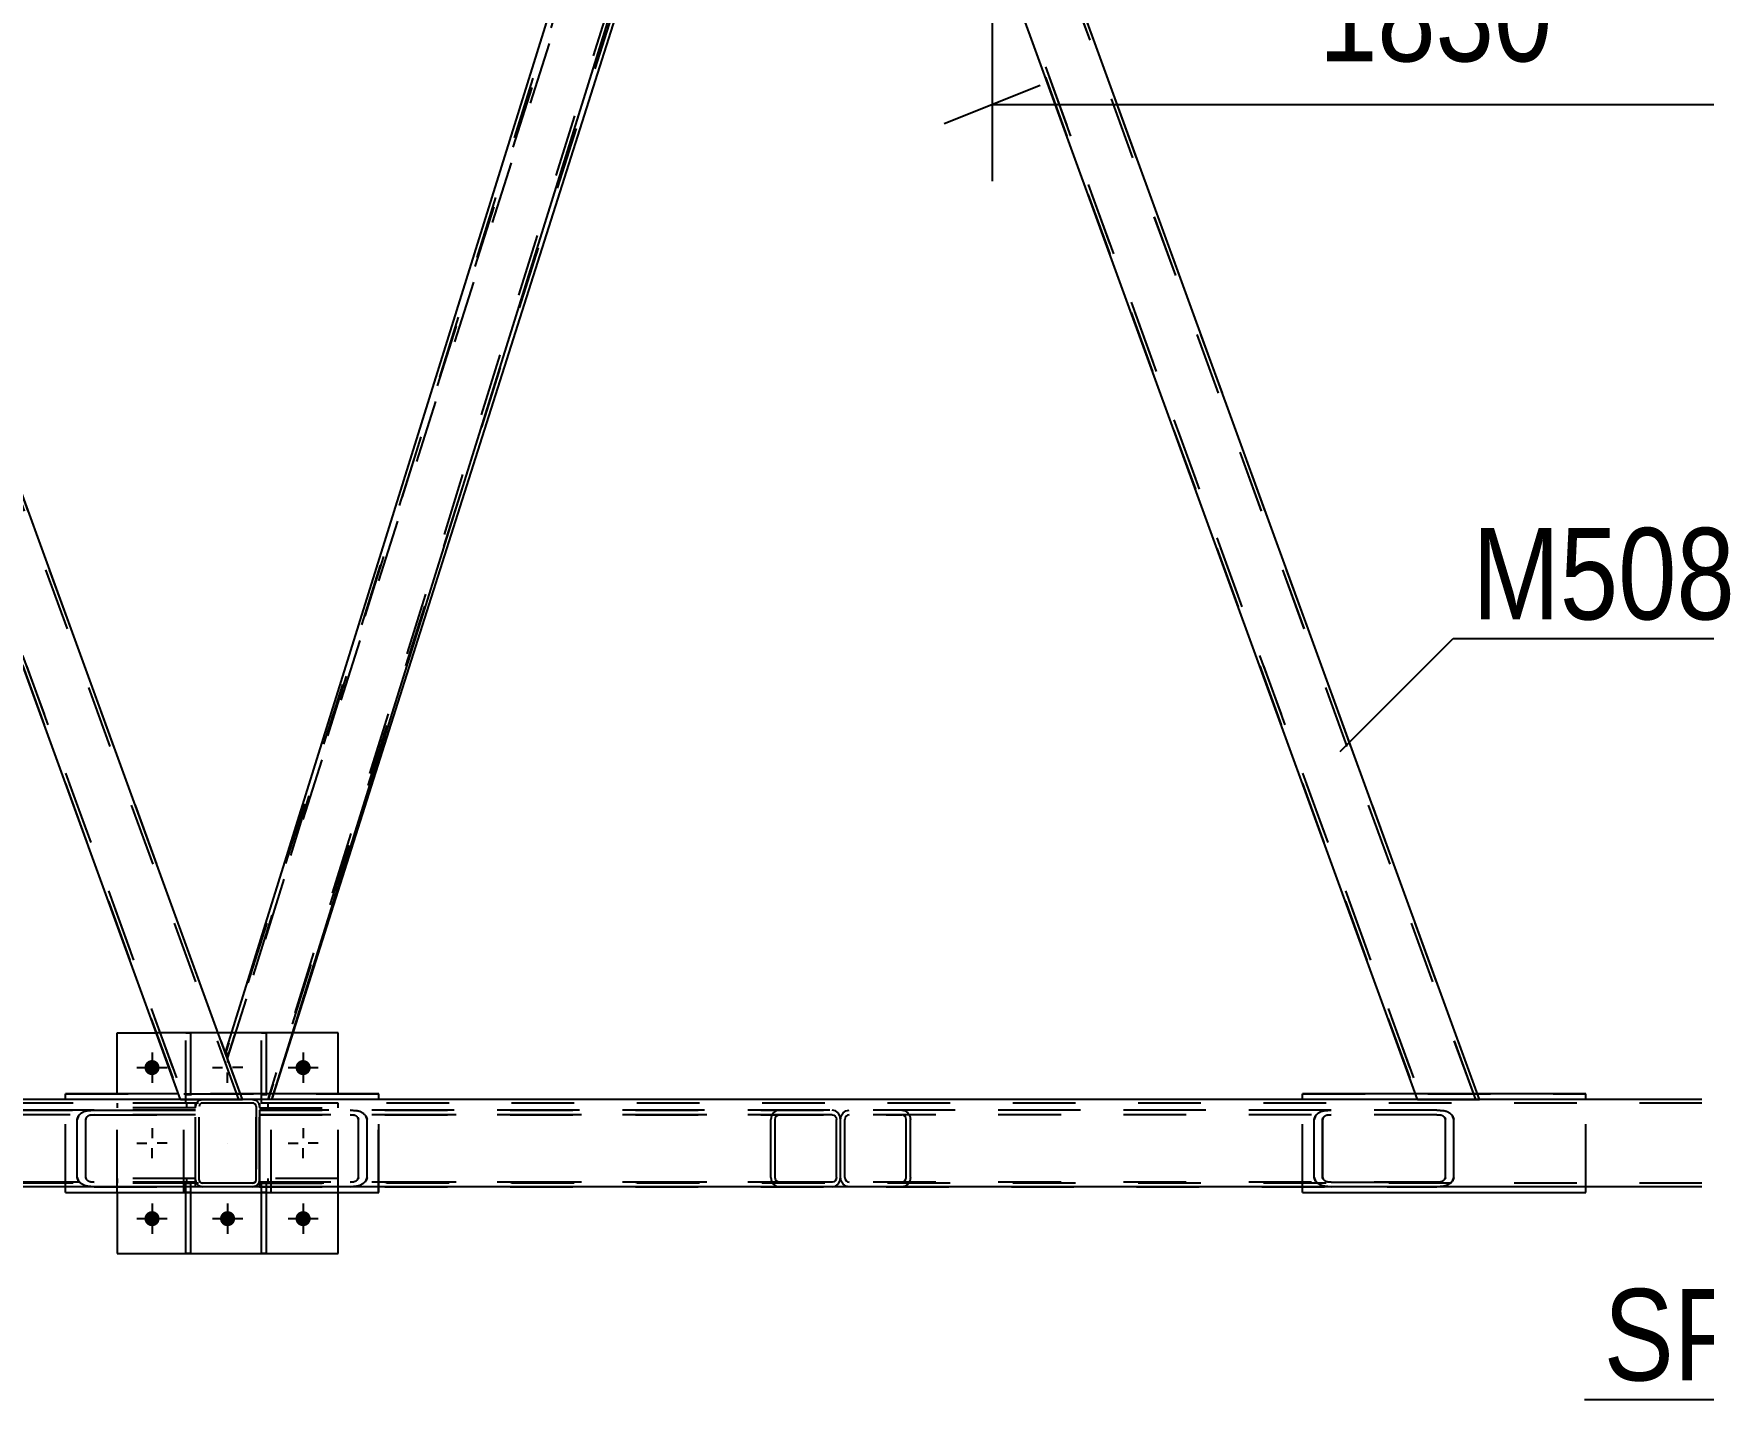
# Model space of a CAD drawing. Header units: millimetres. Extents: x -808 to 381, y -747 to 94.
# Drawn here: x 273.5 to 325.8, y -65 to -22.3 of the extents above; entities that cross this region are included whole.
import ezdxf

# ---------------------------------------------------------------- set-up
doc = ezdxf.new("R2010")
doc.units = ezdxf.units.MM
doc.linetypes.add('DXK_LINE_DOT2', pattern=[3.9198, 1.9599, -1.9599])
doc.linetypes.add('DXK_LINE_DOT3', pattern=[5.9187, 2.979, -0.9799, 0.9799, -0.9799])
doc.styles.add('Arial Narrow', font='ARIALN.TTF', dxfattribs={"height": 0.2})

# ---------------------------------------------------------------- blocks, each defined once
blk = doc.blocks.new('Part-232923327-56361 - 56149')
at = {"color": 7, "linetype": 'DXK_LINE_DOT2'}
for p, q in [((299.084, -1.526), (297.149, -1.526)), ((297.149, -1.526), (316.837, -55.617)), ((297.265, -1.526), (316.953, -55.617)), ((318.656, -55.617), (298.968, -1.526)), ((318.772, -55.617), (299.084, -1.526)), ((316.837, -55.617), (318.772, -55.617))]:
    blk.add_line(p, q, dxfattribs=at)
blk = doc.blocks.new('Part-232923327-56363 - 56149')
at = {"color": 7, "linetype": 'DXK_LINE_DOT2'}
for p, q in [((296.234, -1.526), (279.544, -54.16)), ((279.605, -54.328), (296.349, -1.526)), ((296.234, -1.526), (297.149, -1.526)), ((297.149, -1.526), (297.68, -2.983)), ((297.618, -2.815), (280.875, -55.617)), ((280.074, -55.617), (279.544, -54.16)), ((280.989, -55.617), (280.074, -55.617)), ((281.047, -55.435), (280.989, -55.617))]:
    blk.add_line(p, q, dxfattribs=at)
at = {"color": 2, "linetype": 'Continuous'}
blk.add_line((297.68, -2.983), (281.047, -55.435), dxfattribs=at)
blk = doc.blocks.new('Part-232923327-56364 - 56149')
at = {"color": 7, "linetype": 'DXK_LINE_DOT2'}
for p, q in [((260.387, -1.526), (258.452, -1.526)), ((258.452, -1.526), (278.139, -55.617)), ((258.568, -1.526), (278.255, -55.617)), ((279.958, -55.617), (260.271, -1.526)), ((280.074, -55.617), (260.387, -1.526)), ((278.139, -55.617), (280.074, -55.617))]:
    blk.add_line(p, q, dxfattribs=at)
blk = doc.blocks.new('Part-232923327-56366 - 56149')
at = {"color": 7, "linetype": 'DXK_LINE_DOT2'}
for p, q in [((298.966, -1.2), (297.031, -1.2)), ((297.521, -2.548), (297.031, -1.2)), ((297.147, -1.2), (316.953, -55.616)), ((318.655, -55.616), (298.849, -1.2)), ((316.837, -55.616), (318.772, -55.616))]:
    blk.add_line(p, q, dxfattribs=at)
at = {"color": 2, "linetype": 'Continuous'}
for p, q in [((318.772, -55.616), (298.966, -1.2)), ((316.837, -55.616), (297.521, -2.548))]:
    blk.add_line(p, q, dxfattribs=at)
blk = doc.blocks.new('Part-232923327-56368 - 56149')
at = {"color": 2, "linetype": 'Continuous'}
for p, q in [((296.037, -1.2), (279.536, -54.139)), ((297.031, -1.2), (297.398, -2.21)), ((297.521, -2.548), (280.98, -55.616)), ((297.521, -2.548), (297.398, -2.21)), ((280.074, -55.616), (279.536, -54.139))]:
    blk.add_line(p, q, dxfattribs=at)
at = {"color": 7, "linetype": 'DXK_LINE_DOT2'}
for p, q in [((296.152, -1.2), (279.598, -54.308)), ((297.031, -1.2), (296.037, -1.2)), ((297.46, -2.379), (280.866, -55.616)), ((297.521, -2.548), (297.445, -2.34)), ((280.98, -55.616), (280.074, -55.616))]:
    blk.add_line(p, q, dxfattribs=at)
blk = doc.blocks.new('Part-232923327-56383 - 56149')
at = {"color": 7, "linetype": 'DXK_LINE_DOT2'}
for p, q in [((317.44, -55.944), (280.608, -55.944)), ((280.608, -55.944), (280.608, -56.132)), ((314.131, -55.944), (280.608, -55.944)), ((317.44, -56.089), (280.608, -56.089)), ((280.608, -56.089), (300.705, -56.089)), ((280.608, -56.132), (280.608, -58.344)), ((283.644, -55.966), (283.442, -55.944)), ((283.442, -56.089), (283.543, -56.1)), ((283.686, -56.179), (283.706, -56.235)), ((283.706, -58.053), (283.706, -56.235)), ((283.971, -56.235), (283.931, -56.123)), ((283.971, -58.053), (283.971, -56.235)), ((313.602, -56.235), (313.642, -56.123)), ((313.602, -58.053), (313.602, -56.235)), ((313.887, -56.179), (313.867, -56.235)), ((313.867, -58.053), (313.867, -56.235)), ((313.929, -55.966), (314.131, -55.944)), ((314.131, -56.089), (314.03, -56.1)), ((317.44, -55.944), (314.131, -55.944)), ((317.44, -55.944), (317.642, -55.966)), ((317.541, -56.1), (317.44, -56.089)), ((317.704, -56.235), (317.684, -56.179)), ((317.704, -58.053), (317.704, -56.235)), ((317.929, -56.123), (317.969, -56.235)), ((317.969, -58.053), (317.969, -56.235)), ((317.44, -58.198), (280.608, -58.198)), ((280.608, -58.344), (317.44, -58.344)), ((283.543, -58.187), (283.442, -58.198)), ((283.442, -58.344), (283.644, -58.322)), ((283.706, -58.053), (283.686, -58.108)), ((283.931, -58.164), (283.971, -58.053)), ((313.642, -58.164), (313.602, -58.053)), ((313.867, -58.053), (313.887, -58.108)), ((314.131, -58.344), (313.929, -58.322)), ((314.03, -58.187), (314.131, -58.198)), ((314.131, -58.198), (317.44, -58.198)), ((317.44, -58.198), (317.541, -58.187)), ((317.642, -58.322), (317.44, -58.344)), ((317.684, -58.108), (317.704, -58.053)), ((317.969, -58.053), (317.929, -58.164))]:
    blk.add_line(p, q, dxfattribs=at)
for centre, radius, start, end in [((283.502, -56.344), 0.248, 41.9363, 80.4819), ((283.562, -56.454), 0.495, 41.9363, 80.4819), ((314.011, -56.454), 0.495, 99.5182, 138.0637), ((314.071, -56.344), 0.248, 99.5182, 138.0637), ((317.5, -56.344), 0.248, 41.9363, 80.4819), ((317.56, -56.454), 0.495, 41.9363, 80.4819), ((283.502, -57.943), 0.248, 279.5182, 318.0637), ((283.562, -57.833), 0.495, 279.5182, 318.0637), ((314.011, -57.833), 0.495, 221.9363, 260.4819), ((314.071, -57.943), 0.248, 221.9363, 260.4819), ((317.5, -57.943), 0.248, 279.5182, 318.0637), ((317.56, -57.833), 0.495, 279.5182, 318.0637)]:
    blk.add_arc(centre, radius, start, end, dxfattribs=at)
blk = doc.blocks.new('Part-232923327-56384 - 56149')
at = {"color": 7, "linetype": 'DXK_LINE_DOT2'}
for p, q in [((298.786, -56.235), (298.806, -56.123)), ((298.786, -58.053), (298.786, -56.235)), ((298.806, -56.123), (298.864, -56.029)), ((298.864, -56.029), (298.95, -55.966)), ((298.929, -56.179), (298.919, -56.235)), ((298.919, -58.053), (298.919, -56.235)), ((298.957, -56.132), (298.929, -56.179)), ((298.95, -55.966), (299.051, -55.944)), ((299, -56.1), (298.957, -56.132)), ((299.051, -56.089), (299, -56.1)), ((317.439, -55.944), (299.051, -55.944)), ((317.439, -56.089), (299.051, -56.089)), ((300.705, -55.944), (300.806, -55.966)), ((300.756, -56.1), (300.705, -56.089)), ((300.799, -56.132), (300.756, -56.1)), ((300.827, -56.179), (300.799, -56.132)), ((300.806, -55.966), (300.892, -56.029)), ((300.837, -56.235), (300.827, -56.179)), ((300.837, -58.053), (300.837, -56.235)), ((300.892, -56.029), (300.95, -56.123)), ((300.95, -56.123), (300.97, -56.235)), ((300.97, -58.053), (300.97, -56.235)), ((313.642, -56.123), (313.601, -56.235)), ((313.601, -58.053), (313.601, -56.235)), ((313.866, -56.235), (313.886, -56.179)), ((313.866, -58.053), (313.866, -56.235)), ((314.131, -55.944), (313.928, -55.966)), ((314.029, -56.1), (314.131, -56.089)), ((317.642, -55.966), (317.439, -55.944)), ((317.439, -56.089), (317.541, -56.1)), ((317.684, -56.179), (317.704, -56.235)), ((317.704, -58.053), (317.704, -56.235)), ((317.969, -56.235), (317.928, -56.123)), ((317.969, -58.053), (317.969, -56.235)), ((298.806, -58.164), (298.786, -58.053)), ((298.864, -58.258), (298.806, -58.164)), ((298.95, -58.322), (298.864, -58.258)), ((298.919, -58.053), (298.929, -58.108)), ((298.929, -58.108), (298.957, -58.156)), ((299.051, -58.344), (298.95, -58.322)), ((298.957, -58.156), (299, -58.187)), ((299, -58.187), (299.051, -58.198)), ((317.439, -58.198), (299.051, -58.198)), ((314.131, -58.344), (299.051, -58.344)), ((300.705, -58.198), (300.756, -58.187)), ((300.806, -58.322), (300.705, -58.344)), ((317.439, -58.344), (300.705, -58.344)), ((300.756, -58.187), (300.799, -58.156)), ((300.799, -58.156), (300.827, -58.108)), ((300.892, -58.258), (300.806, -58.322)), ((300.827, -58.108), (300.837, -58.053)), ((300.95, -58.164), (300.892, -58.258)), ((300.97, -58.053), (300.95, -58.164)), ((313.601, -58.053), (313.642, -58.164)), ((313.886, -58.108), (313.866, -58.053)), ((313.928, -58.322), (314.131, -58.344)), ((314.131, -58.198), (314.029, -58.187)), ((317.541, -58.187), (317.439, -58.198)), ((317.439, -58.344), (317.642, -58.322)), ((317.704, -58.053), (317.684, -58.108)), ((317.928, -58.164), (317.969, -58.053))]:
    blk.add_line(p, q, dxfattribs=at)
for centre, radius, start, end in [((314.01, -56.454), 0.495, 99.5182, 138.0637), ((314.07, -56.344), 0.248, 99.5182, 138.0637), ((317.5, -56.344), 0.248, 41.9363, 80.4819), ((317.56, -56.454), 0.495, 41.9363, 80.4819), ((314.01, -57.833), 0.495, 221.9363, 260.4819), ((314.07, -57.943), 0.248, 221.9363, 260.4819), ((317.5, -57.943), 0.248, 279.5182, 318.0637), ((317.56, -57.833), 0.495, 279.5182, 318.0637)]:
    blk.add_arc(centre, radius, start, end, dxfattribs=at)
blk = doc.blocks.new('Part-232923327-56385 - 56149')
at = {"color": 7, "linetype": 'DXK_LINE_DOT2'}
for p, q in [((240.947, -56.123), (240.906, -56.235)), ((240.906, -58.053), (240.906, -56.235)), ((241.171, -56.235), (241.191, -56.179)), ((241.171, -58.053), (241.171, -56.235)), ((241.436, -55.944), (241.233, -55.966)), ((241.335, -56.1), (241.436, -56.089)), ((241.436, -55.944), (244.744, -55.944)), ((241.436, -55.944), (278.608, -55.944)), ((241.436, -56.089), (244.744, -56.089)), ((278.608, -56.089), (241.436, -56.089)), ((244.947, -55.966), (244.744, -55.944)), ((244.744, -56.089), (244.846, -56.1)), ((244.989, -56.179), (245.009, -56.235)), ((245.009, -58.053), (245.009, -56.235)), ((245.274, -56.235), (245.233, -56.123)), ((245.274, -58.053), (245.274, -56.235)), ((274.904, -56.235), (274.945, -56.123)), ((274.904, -58.053), (274.904, -56.235)), ((275.189, -56.179), (275.169, -56.235)), ((275.169, -58.053), (275.169, -56.235)), ((275.231, -55.966), (275.434, -55.944)), ((275.434, -56.089), (275.333, -56.1)), ((275.434, -55.944), (278.608, -55.944)), ((278.608, -58.344), (278.608, -55.944)), ((240.906, -58.053), (240.947, -58.164)), ((241.191, -58.108), (241.171, -58.053)), ((241.233, -58.322), (241.436, -58.344)), ((241.436, -58.198), (241.335, -58.187)), ((278.608, -58.198), (241.436, -58.198)), ((274.986, -58.198), (241.436, -58.198)), ((278.608, -58.344), (241.436, -58.344)), ((244.846, -58.187), (244.744, -58.198)), ((244.744, -58.344), (244.947, -58.322)), ((245.009, -58.053), (244.989, -58.108)), ((245.233, -58.164), (245.274, -58.053)), ((274.945, -58.164), (274.904, -58.053)), ((278.608, -58.198), (274.986, -58.198)), ((275.169, -58.053), (275.189, -58.108)), ((275.434, -58.344), (275.231, -58.322)), ((275.333, -58.187), (275.434, -58.198))]:
    blk.add_line(p, q, dxfattribs=at)
for centre, radius, start, end in [((241.315, -56.454), 0.495, 99.5182, 138.0637), ((241.375, -56.344), 0.248, 99.5182, 138.0637), ((244.805, -56.344), 0.248, 41.9363, 80.4819), ((244.865, -56.454), 0.495, 41.9363, 80.4819), ((275.313, -56.454), 0.495, 99.5182, 138.0637), ((275.373, -56.344), 0.248, 99.5182, 138.0637), ((241.315, -57.833), 0.495, 221.9363, 260.4819), ((241.375, -57.943), 0.248, 221.9363, 260.4819), ((244.805, -57.943), 0.248, 279.5182, 318.0637), ((244.865, -57.833), 0.495, 279.5182, 318.0637), ((275.313, -57.833), 0.495, 221.9363, 260.4819), ((275.373, -57.943), 0.248, 221.9363, 260.4819)]:
    blk.add_arc(centre, radius, start, end, dxfattribs=at)
blk = doc.blocks.new('Part-232923327-56386 - 56149')
at = {"color": 7, "linetype": 'DXK_LINE_DOT2'}
for p, q in [((260.089, -56.235), (260.109, -56.123)), ((260.089, -58.053), (260.089, -56.235)), ((260.109, -56.123), (260.166, -56.029)), ((260.166, -56.029), (260.252, -55.966)), ((260.231, -56.179), (260.221, -56.235)), ((260.221, -58.053), (260.221, -56.235)), ((260.26, -56.132), (260.231, -56.179)), ((260.252, -55.966), (260.354, -55.944)), ((260.303, -56.1), (260.26, -56.132)), ((260.354, -56.089), (260.303, -56.1)), ((275.433, -55.944), (260.354, -55.944)), ((278.608, -56.089), (260.354, -56.089)), ((278.608, -55.944), (262.008, -55.944)), ((262.008, -55.944), (262.109, -55.966)), ((262.058, -56.1), (262.008, -56.089)), ((262.101, -56.132), (262.058, -56.1)), ((262.13, -56.179), (262.101, -56.132)), ((262.109, -55.966), (262.195, -56.029)), ((262.14, -56.235), (262.13, -56.179)), ((262.14, -58.053), (262.14, -56.235)), ((262.195, -56.029), (262.252, -56.123)), ((262.252, -56.123), (262.272, -56.235)), ((262.272, -58.053), (262.272, -56.235)), ((274.944, -56.123), (274.904, -56.235)), ((274.904, -58.053), (274.904, -56.235)), ((275.169, -56.235), (275.189, -56.179)), ((275.169, -58.053), (275.169, -56.235)), ((275.433, -55.944), (275.231, -55.966)), ((275.332, -56.1), (275.433, -56.089)), ((275.433, -56.089), (278.608, -56.089)), ((278.608, -58.344), (278.608, -55.944)), ((260.109, -58.164), (260.089, -58.053)), ((260.166, -58.258), (260.109, -58.164)), ((260.252, -58.322), (260.166, -58.258)), ((260.221, -58.053), (260.231, -58.108)), ((260.231, -58.108), (260.26, -58.156)), ((260.354, -58.344), (260.252, -58.322)), ((260.26, -58.156), (260.303, -58.187)), ((260.303, -58.187), (260.354, -58.198)), ((278.608, -58.198), (260.354, -58.198)), ((278.608, -58.344), (260.354, -58.344)), ((262.008, -58.198), (262.058, -58.187)), ((262.109, -58.322), (262.008, -58.344)), ((262.058, -58.187), (262.101, -58.156)), ((262.101, -58.156), (262.13, -58.108)), ((262.195, -58.258), (262.109, -58.322)), ((262.13, -58.108), (262.14, -58.053)), ((262.252, -58.164), (262.195, -58.258)), ((262.272, -58.053), (262.252, -58.164)), ((274.904, -58.053), (274.944, -58.164)), ((275.189, -58.108), (275.169, -58.053)), ((275.231, -58.322), (275.433, -58.344)), ((275.433, -58.198), (275.332, -58.187)), ((275.433, -58.344), (278.608, -58.344))]:
    blk.add_line(p, q, dxfattribs=at)
for centre, radius, start, end in [((275.313, -56.454), 0.495, 99.5182, 138.0637), ((275.373, -56.344), 0.248, 99.5182, 138.0637), ((275.313, -57.833), 0.495, 221.9363, 260.4819), ((275.373, -57.943), 0.248, 221.9363, 260.4819)]:
    blk.add_arc(centre, radius, start, end, dxfattribs=at)
blk = doc.blocks.new('Part-232923327-56397 - 56149')
at = {"color": 7, "linetype": 'DXK_LINE_DOT2'}
for p, q in [((278.625, -55.75), (278.608, -55.833)), ((278.608, -55.833), (278.625, -55.75)), ((278.608, -58.124), (278.608, -55.833)), ((278.608, -55.833), (278.608, -55.833)), ((278.608, -58.124), (278.608, -55.833)), ((278.726, -55.791), (278.717, -55.833)), ((278.726, -55.791), (278.717, -55.833)), ((278.717, -58.124), (278.717, -55.833)), ((278.717, -55.833), (278.717, -55.833)), ((278.717, -58.124), (278.717, -55.833)), ((278.749, -55.756), (278.726, -55.791)), ((278.826, -55.615), (278.743, -55.632)), ((278.743, -55.632), (278.826, -55.615)), ((278.785, -55.732), (278.749, -55.756)), ((278.826, -55.724), (278.785, -55.732)), ((280.39, -55.615), (278.826, -55.615)), ((280.39, -55.724), (278.826, -55.724)), ((280.473, -55.632), (280.39, -55.615)), ((280.39, -55.615), (280.473, -55.632)), ((280.432, -55.732), (280.39, -55.724)), ((280.467, -55.756), (280.432, -55.732)), ((280.491, -55.791), (280.467, -55.756)), ((280.499, -55.833), (280.491, -55.791)), ((280.499, -55.833), (280.491, -55.791)), ((280.499, -58.124), (280.499, -55.833)), ((280.499, -55.833), (280.499, -55.833)), ((280.499, -55.833), (280.499, -58.124)), ((280.608, -55.833), (280.592, -55.75)), ((280.592, -55.75), (280.608, -55.833)), ((280.608, -58.124), (280.608, -55.833)), ((280.608, -55.833), (280.608, -55.833)), ((280.608, -58.124), (280.608, -55.833)), ((278.608, -58.124), (278.608, -58.124)), ((278.608, -58.124), (278.625, -58.208)), ((278.625, -58.208), (278.608, -58.124)), ((278.717, -58.124), (278.717, -58.124)), ((278.717, -58.124), (278.726, -58.166)), ((278.726, -58.166), (278.717, -58.124)), ((278.726, -58.166), (278.749, -58.201)), ((278.743, -58.326), (278.826, -58.342)), ((278.826, -58.342), (278.743, -58.326)), ((278.785, -58.225), (278.749, -58.201)), ((278.826, -58.233), (278.785, -58.225)), ((280.39, -58.233), (278.826, -58.233)), ((280.39, -58.342), (278.826, -58.342)), ((280.432, -58.225), (280.39, -58.233)), ((280.39, -58.342), (280.473, -58.326)), ((280.473, -58.326), (280.39, -58.342)), ((280.467, -58.201), (280.432, -58.225)), ((280.491, -58.166), (280.467, -58.201)), ((280.491, -58.166), (280.499, -58.124)), ((280.491, -58.166), (280.499, -58.124)), ((280.499, -58.124), (280.499, -58.124)), ((280.592, -58.208), (280.608, -58.124)), ((280.608, -58.124), (280.592, -58.208)), ((280.608, -58.124), (280.608, -58.124))]:
    blk.add_line(p, q, dxfattribs=at)
for centre, start, end in [((278.826, -55.833), 112.5, 157.5), ((278.826, -55.833), 112.5, 157.5), ((280.39, -55.833), 22.5, 67.5), ((280.39, -55.833), 22.5, 67.5), ((278.826, -58.124), 202.5, 247.5), ((278.826, -58.124), 202.5, 247.5), ((280.39, -58.124), 292.5, 337.5), ((280.39, -58.124), 292.5, 337.5)]:
    blk.add_arc(centre, 0.218, start, end, dxfattribs=at)
blk = doc.blocks.new('Part-232923327-56412 - 56149')
at = {"color": 7, "linetype": 'DXK_LINE_DOT2'}
for p, q in [((260.268, -1.2), (258.333, -1.2)), ((258.824, -2.548), (258.333, -1.2)), ((258.449, -1.2), (278.255, -55.616)), ((279.958, -55.616), (260.152, -1.2)), ((280.074, -55.616), (279.381, -53.713)), ((278.139, -55.616), (280.074, -55.616))]:
    blk.add_line(p, q, dxfattribs=at)
at = {"color": 2, "linetype": 'Continuous'}
for p, q in [((279.536, -54.139), (260.268, -1.2)), ((278.139, -55.616), (258.824, -2.548))]:
    blk.add_line(p, q, dxfattribs=at)
blk = doc.blocks.new('Part-232923327-56449 - 56149')
at = {"color": 7, "linetype": 'DXK_LINE_DOT2'}
for p, q in [((280.608, -58.344), (280.608, -55.944)), ((280.608, -55.944), (298.522, -55.944)), ((298.522, -56.089), (280.608, -56.089)), ((283.441, -55.944), (283.644, -55.966)), ((283.543, -56.1), (283.441, -56.089)), ((283.706, -56.235), (283.686, -56.179)), ((283.706, -58.053), (283.706, -56.235)), ((283.93, -56.123), (283.971, -56.235)), ((283.971, -58.053), (283.971, -56.235)), ((296.623, -56.123), (296.603, -56.235)), ((296.603, -58.053), (296.603, -56.235)), ((296.68, -56.029), (296.623, -56.123)), ((296.766, -55.966), (296.68, -56.029)), ((296.735, -56.235), (296.745, -56.179)), ((296.735, -58.053), (296.735, -56.235)), ((296.745, -56.179), (296.774, -56.132)), ((296.867, -55.944), (296.766, -55.966)), ((296.774, -56.132), (296.817, -56.1)), ((296.817, -56.1), (296.867, -56.089)), ((298.623, -55.966), (298.522, -55.944)), ((298.522, -56.089), (298.572, -56.1)), ((298.572, -56.1), (298.615, -56.132)), ((298.615, -56.132), (298.644, -56.179)), ((298.709, -56.029), (298.623, -55.966)), ((298.644, -56.179), (298.654, -56.235)), ((298.654, -58.053), (298.654, -56.235)), ((298.766, -56.123), (298.709, -56.029)), ((298.786, -56.235), (298.766, -56.123)), ((298.786, -58.053), (298.786, -56.235)), ((298.522, -58.198), (280.608, -58.198)), ((280.608, -58.198), (296.867, -58.198)), ((298.522, -58.344), (280.608, -58.344)), ((283.441, -58.198), (283.543, -58.187)), ((283.644, -58.322), (283.441, -58.344)), ((283.686, -58.108), (283.706, -58.053)), ((283.971, -58.053), (283.93, -58.164)), ((296.603, -58.053), (296.623, -58.164)), ((296.623, -58.164), (296.68, -58.258)), ((296.68, -58.258), (296.766, -58.322)), ((296.745, -58.108), (296.735, -58.053)), ((296.774, -58.156), (296.745, -58.108)), ((296.766, -58.322), (296.867, -58.344)), ((296.817, -58.187), (296.774, -58.156)), ((296.867, -58.198), (296.817, -58.187)), ((298.572, -58.187), (298.522, -58.198)), ((298.522, -58.344), (298.623, -58.322)), ((298.615, -58.156), (298.572, -58.187)), ((298.644, -58.108), (298.615, -58.156)), ((298.623, -58.322), (298.709, -58.258)), ((298.654, -58.053), (298.644, -58.108)), ((298.709, -58.258), (298.766, -58.164)), ((298.766, -58.164), (298.786, -58.053))]:
    blk.add_line(p, q, dxfattribs=at)
for centre, radius, start, end in [((283.502, -56.344), 0.248, 41.9363, 80.4819), ((283.562, -56.454), 0.495, 41.9363, 80.4819), ((283.502, -57.943), 0.248, 279.5182, 318.0637), ((283.562, -57.833), 0.495, 279.5182, 318.0637)]:
    blk.add_arc(centre, radius, start, end, dxfattribs=at)
blk = doc.blocks.new('Part-232923327-56470 - 56149')
at = {"color": 7, "linetype": 'DXK_LINE_DOT2'}
for p, q in [((313.238, -58.526), (313.238, -55.435)), ((313.238, -55.435), (322.097, -55.435)), ((322.097, -58.526), (322.097, -55.435)), ((313.238, -58.526), (322.097, -58.526))]:
    blk.add_line(p, q, dxfattribs=at)
blk = doc.blocks.new('Part-232923327-56471 - 56149')
at = {"color": 7, "linetype": 'DXK_LINE_DOT2'}
for p, q in [((274.541, -58.526), (274.541, -55.435)), ((274.541, -55.435), (284.334, -55.435)), ((284.334, -58.526), (284.334, -55.435)), ((274.541, -58.526), (284.334, -58.526))]:
    blk.add_line(p, q, dxfattribs=at)
blk = doc.blocks.new('Part-232923327-56484 - 56149')
at = {"color": 2, "linetype": 'Continuous'}
for p, q in [((274.54, -55.616), (274.54, -55.435)), ((278.073, -55.435), (274.54, -55.435)), ((284.335, -55.435), (281.037, -55.435)), ((284.335, -55.616), (284.335, -55.435)), ((274.54, -58.526), (274.54, -58.344)), ((284.335, -58.526), (284.335, -58.344)), ((274.54, -58.526), (284.335, -58.526))]:
    blk.add_line(p, q, dxfattribs=at)
at = {"color": 7, "linetype": 'DXK_LINE_DOT2'}
for p, q in [((274.54, -58.344), (274.54, -55.616)), ((281.037, -55.435), (278.073, -55.435)), ((284.335, -58.344), (284.335, -55.616))]:
    blk.add_line(p, q, dxfattribs=at)
blk = doc.blocks.new('Part-232923327-56485 - 56149')
at = {"color": 2, "linetype": 'Continuous'}
for p, q in [((313.238, -55.616), (313.238, -55.435)), ((316.771, -55.435), (313.238, -55.435)), ((322.097, -55.435), (318.705, -55.435)), ((322.097, -55.616), (322.097, -55.435)), ((313.238, -58.526), (313.238, -58.344)), ((322.097, -58.526), (322.097, -58.344)), ((313.238, -58.526), (322.097, -58.526))]:
    blk.add_line(p, q, dxfattribs=at)
at = {"color": 7, "linetype": 'DXK_LINE_DOT2'}
for p, q in [((313.238, -58.344), (313.238, -55.616)), ((318.705, -55.435), (316.771, -55.435)), ((322.097, -58.344), (322.097, -55.616))]:
    blk.add_line(p, q, dxfattribs=at)
blk = doc.blocks.new('Part-232923327-56501 - 56149')
at = {"color": 7, "linetype": 'DXK_LINE_DOT2'}
for p, q in [((278.625, -55.75), (278.608, -55.833)), ((278.608, -55.833), (278.625, -55.75)), ((278.608, -58.124), (278.608, -55.833)), ((278.625, -55.75), (278.625, -55.75)), ((278.625, -55.75), (278.625, -55.75)), ((278.725, -55.791), (278.717, -55.833)), ((278.717, -58.124), (278.717, -55.833)), ((278.749, -55.756), (278.725, -55.791)), ((278.826, -55.615), (278.743, -55.631)), ((278.743, -55.631), (278.826, -55.615)), ((278.785, -55.732), (278.749, -55.756)), ((278.826, -55.724), (278.785, -55.732)), ((280.39, -55.615), (278.826, -55.615)), ((278.826, -55.615), (278.826, -55.615)), ((278.826, -55.615), (278.826, -55.615)), ((280.39, -55.724), (278.826, -55.724)), ((280.473, -55.631), (280.39, -55.615)), ((280.39, -55.615), (280.473, -55.631)), ((280.432, -55.732), (280.39, -55.724)), ((280.467, -55.756), (280.432, -55.732)), ((280.491, -55.791), (280.467, -55.756)), ((280.499, -55.833), (280.491, -55.791)), ((280.499, -58.124), (280.499, -55.833)), ((280.608, -55.833), (280.591, -55.75)), ((280.591, -55.75), (280.608, -55.833)), ((280.608, -58.124), (280.608, -55.833)), ((278.608, -58.124), (278.625, -58.207)), ((278.625, -58.207), (278.608, -58.124)), ((278.717, -58.124), (278.725, -58.166)), ((278.725, -58.166), (278.749, -58.201)), ((278.743, -58.326), (278.826, -58.342)), ((278.826, -58.342), (278.743, -58.326)), ((278.749, -58.201), (278.785, -58.225)), ((278.785, -58.225), (278.826, -58.233)), ((280.39, -58.233), (278.826, -58.233)), ((280.39, -58.342), (278.826, -58.342)), ((280.39, -58.233), (280.432, -58.225)), ((280.39, -58.342), (280.473, -58.326)), ((280.473, -58.326), (280.39, -58.342)), ((280.432, -58.225), (280.467, -58.201)), ((280.467, -58.201), (280.491, -58.166)), ((280.491, -58.166), (280.499, -58.124)), ((280.591, -58.207), (280.608, -58.124)), ((280.608, -58.124), (280.591, -58.207))]:
    blk.add_line(p, q, dxfattribs=at)
at = {"color": 7, "linetype": 'DXK_LINE_DOT3'}
blk.add_line((279.608, -56.979), (279.608, -56.979), dxfattribs=at)
at = {"color": 7, "linetype": 'DXK_LINE_DOT2'}
for centre, start, end in [((278.826, -55.833), 112.5, 157.5), ((278.826, -55.833), 112.5, 157.5), ((280.39, -55.833), 22.5, 67.5), ((280.39, -55.833), 22.5, 67.5), ((278.826, -58.124), 202.5, 247.5), ((278.826, -58.124), 202.5, 247.5), ((280.39, -58.124), 292.5, 337.5), ((280.39, -58.124), 292.5, 337.5)]:
    blk.add_arc(centre, 0.218, start, end, dxfattribs=at)
blk = doc.blocks.new('Part-232923327-56502 - 56149')
at = {"color": 7, "linetype": 'DXK_LINE_DOT2'}
for p, q in [((278.244, -58.524), (278.244, -55.433)), ((278.244, -55.433), (280.972, -55.433)), ((280.972, -58.524), (280.972, -55.433)), ((278.244, -58.524), (280.972, -58.524))]:
    blk.add_line(p, q, dxfattribs=at)
blk = doc.blocks.new('Part-232923327-56503 - 56149')
at = {"color": 7, "linetype": 'DXK_LINE_DOT2'}
for p, q in [((280.666, -58.526), (280.666, -58.235)), ((280.666, -58.235), (280.811, -58.235)), ((280.666, -58.508), (280.811, -58.508)), ((280.811, -58.235), (280.811, -58.526))]:
    blk.add_line(p, q, dxfattribs=at)
at = {"color": 2, "linetype": 'Continuous'}
for p, q in [((280.665, -60.433), (280.666, -58.526)), ((280.811, -58.526), (280.811, -60.433)), ((280.811, -60.433), (280.665, -60.433))]:
    blk.add_line(p, q, dxfattribs=at)
blk = doc.blocks.new('Part-232923327-56504 - 56149')
at = {"color": 7, "linetype": 'DXK_LINE_DOT2'}
for p, q in [((278.302, -58.526), (278.302, -58.235)), ((278.302, -58.235), (278.447, -58.235)), ((278.302, -58.508), (278.447, -58.508)), ((278.447, -58.235), (278.447, -58.526))]:
    blk.add_line(p, q, dxfattribs=at)
at = {"color": 2, "linetype": 'Continuous'}
for p, q in [((278.302, -60.433), (278.302, -58.526)), ((278.447, -58.526), (278.447, -60.433)), ((278.447, -60.433), (278.302, -60.433))]:
    blk.add_line(p, q, dxfattribs=at)
blk = doc.blocks.new('Part-232923327-56505 - 56149')
at = {"color": 7, "linetype": 'DXK_LINE_DOT2'}
for p, q in [((280.665, -55.726), (280.665, -53.524)), ((280.665, -53.524), (280.811, -53.524)), ((280.811, -53.524), (280.811, -55.726)), ((280.665, -55.453), (280.811, -55.453)), ((280.811, -55.726), (280.665, -55.726))]:
    blk.add_line(p, q, dxfattribs=at)
blk = doc.blocks.new('Part-232923327-56506 - 56149')
at = {"color": 7, "linetype": 'DXK_LINE_DOT2'}
for p, q in [((278.302, -55.726), (278.302, -53.524)), ((278.302, -53.524), (278.447, -53.524)), ((278.447, -53.524), (278.447, -55.726)), ((278.302, -55.453), (278.447, -55.453)), ((278.447, -55.726), (278.302, -55.726))]:
    blk.add_line(p, q, dxfattribs=at)
blk = doc.blocks.new('Part-232923327-56507 - 56149')
at = {"color": 7, "linetype": 'DXK_LINE_DOT2'}
for p, q in [((283.063, -58.088), (280.608, -58.088)), ((280.608, -58.088), (280.608, -58.233)), ((280.608, -58.233), (283.063, -58.233)), ((280.881, -58.233), (280.881, -58.088)), ((283.063, -58.233), (283.063, -58.088))]:
    blk.add_line(p, q, dxfattribs=at)
blk = doc.blocks.new('Part-232923327-56508 - 56149')
at = {"color": 7, "linetype": 'DXK_LINE_DOT2'}
for p, q in [((283.063, -55.724), (280.608, -55.724)), ((280.608, -55.724), (280.608, -55.869)), ((280.608, -55.869), (283.063, -55.869)), ((280.881, -55.869), (280.881, -55.724)), ((283.063, -55.869), (283.063, -55.724))]:
    blk.add_line(p, q, dxfattribs=at)
blk = doc.blocks.new('Part-232923327-56509 - 56149')
at = {"color": 7, "linetype": 'DXK_LINE_DOT2'}
for p, q in [((278.608, -58.088), (276.154, -58.088)), ((276.154, -58.088), (276.154, -58.233)), ((278.608, -58.233), (276.154, -58.233)), ((278.335, -58.233), (278.335, -58.088)), ((278.608, -58.233), (278.608, -58.088))]:
    blk.add_line(p, q, dxfattribs=at)
blk = doc.blocks.new('Part-232923327-56510 - 56149')
at = {"color": 7, "linetype": 'DXK_LINE_DOT2'}
for p, q in [((278.608, -55.724), (276.154, -55.724)), ((276.154, -55.724), (276.154, -55.869)), ((278.608, -55.869), (276.154, -55.869)), ((278.335, -55.869), (278.335, -55.724)), ((278.608, -55.869), (278.608, -55.724))]:
    blk.add_line(p, q, dxfattribs=at)
blk = doc.blocks.new('Part-232923327-56511 - 56149')
at = {"color": 2, "linetype": 'Continuous'}
for p, q in [((276.154, -55.435), (276.154, -53.524)), ((276.154, -53.524), (277.378, -53.524)), ((279.728, -53.524), (279.313, -53.524)), ((283.063, -53.524), (281.653, -53.524)), ((283.063, -55.435), (283.063, -53.524)), ((276.154, -58.526), (276.154, -60.433)), ((283.063, -60.433), (283.063, -58.526)), ((276.154, -60.433), (283.063, -60.433))]:
    blk.add_line(p, q, dxfattribs=at)
at = {"color": 7, "linetype": 'DXK_LINE_DOT2'}
for p, q in [((279.313, -53.524), (277.378, -53.524)), ((281.653, -53.524), (279.728, -53.524)), ((276.154, -58.526), (276.154, -55.435)), ((283.063, -58.526), (283.063, -55.435))]:
    blk.add_line(p, q, dxfattribs=at)
blk = doc.blocks.new('Part-232923327-56524 - 56149')
at = {"color": 7, "linetype": 'DXK_LINE_DOT2'}
for p, q in [((325.733, -55.725), (18.16, -55.725)), ((325.733, -58.235), (18.16, -58.235))]:
    blk.add_line(p, q, dxfattribs=at)
at = {"color": 2, "linetype": 'Continuous'}
for p, q in [((325.733, -55.616), (19.978, -55.616)), ((325.733, -58.344), (19.978, -58.344))]:
    blk.add_line(p, q, dxfattribs=at)
blk = doc.blocks.new('Part-232923327-56525 - 56149')
at = {"color": 7, "linetype": 'DXK_LINE_DOT2'}
for p, q in [((325.733, -55.617), (21.063, -55.617)), ((325.733, -55.726), (21.063, -55.726)), ((325.733, -58.235), (21.063, -58.235)), ((325.733, -58.344), (42.356, -58.344)), ((284.335, -58.344), (274.54, -58.344)), ((322.097, -58.344), (313.238, -58.344))]:
    blk.add_line(p, q, dxfattribs=at)
at = {"color": 2, "linetype": 'Continuous'}
for p, q in [((274.54, -58.344), (245.637, -58.344)), ((313.238, -58.344), (284.335, -58.344)), ((325.733, -58.344), (322.097, -58.344))]:
    blk.add_line(p, q, dxfattribs=at)
blk = doc.blocks.new('Bolt-232923327-56601 - 56149')
at = {"linetype": 'Continuous'}
for points in [[(277.481, -54.615, -1), (277.008, -54.615, -1)], [(282.208, -54.615, -1), (281.735, -54.615, -1)], [(277.481, -59.342, -1), (277.008, -59.342, -1)], [(279.844, -59.342, -1), (279.372, -59.342, -1)], [(282.208, -59.342, -1), (281.735, -59.342, -1)]]:
    blk.add_hatch(color=1, dxfattribs=at).paths.add_polyline_path(points)
at = {"color": 1, "linetype": 'Continuous'}
for p, q in [((277.244, -54.142), (277.244, -55.088)), ((279.608, -54.142), (279.608, -54.457)), ((281.972, -54.142), (281.972, -55.088)), ((276.772, -54.615), (277.717, -54.615)), ((279.135, -54.615), (279.45, -54.615)), ((279.608, -55.088), (279.608, -54.773)), ((280.081, -54.615), (279.766, -54.615)), ((281.499, -54.615), (282.444, -54.615)), ((277.244, -56.506), (277.244, -56.821)), ((281.972, -56.506), (281.972, -56.821)), ((276.772, -56.979), (277.087, -56.979)), ((277.244, -57.451), (277.244, -57.136)), ((277.717, -56.979), (277.402, -56.979)), ((281.499, -56.979), (281.814, -56.979)), ((281.972, -57.451), (281.972, -57.136)), ((282.444, -56.979), (282.13, -56.979)), ((277.244, -58.869), (277.244, -59.815)), ((279.608, -58.869), (279.608, -59.815)), ((281.972, -58.869), (281.972, -59.815)), ((276.772, -59.342), (277.717, -59.342)), ((279.135, -59.342), (280.081, -59.342)), ((281.499, -59.342), (282.444, -59.342))]:
    blk.add_line(p, q, dxfattribs=at)
blk = doc.blocks.new('StraightDimension-232923327-125410 - 56149')
at = {"color": 7, "linetype": 'Continuous'}
for p, q in [((303.528, -2.526), (303.528, -17.97)), ((334.19, -54.616), (334.19, -12.72)), ((305.028, -14.97), (302.028, -16.17)), ((332.69, -16.17), (335.69, -14.97)), ((303.528, -15.57), (334.19, -15.57))]:
    blk.add_line(p, q, dxfattribs=at)
at = {"color": 0}
blk.add_wipeout([(323.115, -14.82), (323.115, -10.62), (314.603, -10.62), (314.603, -14.82)], dxfattribs=at)
at = {"color": 3, "style": 'Arial Narrow'}
blk.add_text('1990', height=2.8633, dxfattribs=at).set_placement((315.203, -14.22))
blk = doc.blocks.new('StraightDimension-232923327-125386 - 56149')
at = {"color": 7, "linetype": 'Continuous'}
for p, q in [((303.528, -2.526), (303.528, -26.881)), ((331.288, -54.617), (331.288, -21.631)), ((305.028, -23.881), (302.028, -25.081)), ((329.788, -25.081), (332.788, -23.881)), ((303.528, -24.481), (331.288, -24.481))]:
    blk.add_line(p, q, dxfattribs=at)
at = {"color": 0}
blk.add_wipeout([(321.664, -23.731), (321.664, -19.531), (313.152, -19.531), (313.152, -23.731)], dxfattribs=at)
at = {"color": 3, "style": 'Arial Narrow'}
blk.add_text('1830', height=2.8633, dxfattribs=at).set_placement((313.752, -23.131))
blk = doc.blocks.new('Mark-232923327-82557 - 56149')
at = {"color": 30, "linetype": 'Continuous'}
for p, q in [((314.418, -44.728), (317.954, -41.192)), ((317.954, -41.192), (327.377, -41.192))]:
    blk.add_line(p, q, dxfattribs=at)
at = {"color": 0}
blk.add_wipeout([(326.777, -40.592), (326.777, -37.592), (318.554, -37.592), (318.554, -40.592)], dxfattribs=at)
blk.add_wipeout([(326.777, -40.592), (326.777, -37.592), (318.554, -37.592), (318.554, -40.592)], dxfattribs=at)
at = {"color": 3, "style": 'Arial Narrow'}
blk.add_text('M508', height=2.8633, dxfattribs=at).set_placement((318.554, -40.592))
blk = doc.blocks.new('Mark-232923327-83328 - 56149')
at = {"color": 30, "linetype": 'Continuous'}
for p in [(331.473, -60.139), (322.061, -65.003)]:
    blk.add_line(p, (329.472, -65.003), dxfattribs=at)
at = {"color": 0}
blk.add_wipeout([(328.872, -64.403), (328.872, -61.403), (322.661, -61.403), (322.661, -64.403)], dxfattribs=at)
blk.add_wipeout([(328.872, -64.403), (328.872, -61.403), (322.661, -61.403), (322.661, -64.403)], dxfattribs=at)
at = {"color": 3, "style": 'Arial Narrow'}
blk.add_text('SP3', height=2.8633, dxfattribs=at).set_placement((322.661, -64.403))

msp = doc.modelspace()

# ---------------------------------------------------------------- block references
for name in ['Part-232923327-56412 - 56149', 'Part-232923327-56364 - 56149', 'Part-232923327-56368 - 56149', 'Part-232923327-56363 - 56149', 'Part-232923327-56366 - 56149', 'Part-232923327-56361 - 56149', 'Part-232923327-56511 - 56149', 'Part-232923327-56506 - 56149', 'Part-232923327-56505 - 56149', 'Bolt-232923327-56601 - 56149', 'Part-232923327-56524 - 56149', 'Part-232923327-56525 - 56149', 'Part-232923327-56484 - 56149', 'Part-232923327-56471 - 56149', 'Part-232923327-56510 - 56149', 'Part-232923327-56502 - 56149', 'Part-232923327-56397 - 56149', 'Part-232923327-56501 - 56149', 'Part-232923327-56508 - 56149', 'Part-232923327-56470 - 56149', 'Part-232923327-56485 - 56149', 'Part-232923327-56385 - 56149', 'Part-232923327-56386 - 56149', 'Part-232923327-56383 - 56149', 'Part-232923327-56449 - 56149', 'Part-232923327-56384 - 56149', 'Part-232923327-56509 - 56149', 'Part-232923327-56504 - 56149', 'Part-232923327-56507 - 56149', 'Part-232923327-56503 - 56149', 'Mark-232923327-83328 - 56149']:
    msp.add_blockref(name, (0, 0))

# ---------------------------------------------------------------- next in the draw order: block references
msp.add_blockref('StraightDimension-232923327-125410 - 56149', (0, 0))

# ---------------------------------------------------------------- next in the draw order: block references
msp.add_blockref('StraightDimension-232923327-125386 - 56149', (0, 0))

# ---------------------------------------------------------------- next in the draw order: block references
msp.add_blockref('Mark-232923327-82557 - 56149', (0, 0))

doc.saveas('drawing.dxf')
